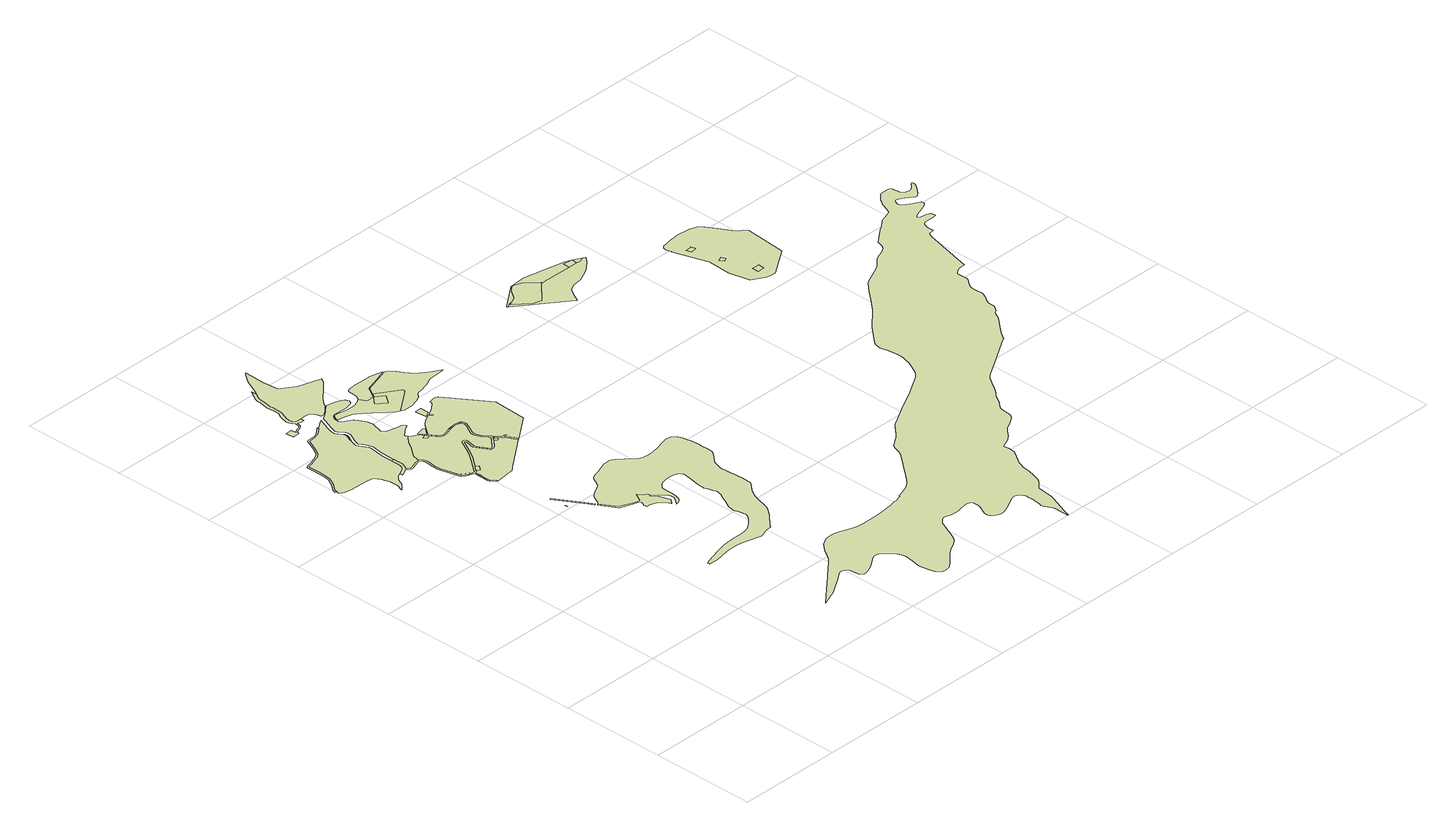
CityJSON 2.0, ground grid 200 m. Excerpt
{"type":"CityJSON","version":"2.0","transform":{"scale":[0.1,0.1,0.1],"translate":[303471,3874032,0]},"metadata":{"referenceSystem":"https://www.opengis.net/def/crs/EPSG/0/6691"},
"CityObjects":{
"landuse1":{"type":"LandUse","attributes":{"class":"215","LandUseDetailAttribute.prefecture":"22","LandUseDetailAttribute.city":"22203","LandUseDetailAttribute.surveyYear":2015},"geometry":[{"type":"MultiSurface","lod":"1","boundaries":[[[0,1,2,3,4,5,6,7,8,9,10,11,12,13,14,15,16,17,18,19,20,21,22,23,24,25,26,27,28,29,30,31,32,33,34,35,36,37,38,39,40,41,42,43,44,45,46,47,48,49,50,51,52,53,54,55,56,57,58,59,60,61,62,63,64]]]}]},
"landuse2":{"type":"LandUse","attributes":{"class":"203","LandUseDetailAttribute.prefecture":"22","LandUseDetailAttribute.city":"22203","LandUseDetailAttribute.surveyYear":2015},"geometry":[{"type":"MultiSurface","lod":"1","boundaries":[[[65,66,67,68,69,70,71,72,73,74,75,76,77,78,79,80,81,82,83,84,85,86,87,88,89,90,91,92,93,94,95,96,97,98,99,100,101,102,103,104,105,106,107,108,109,110,111,112,113,114,115,116,117,118,119,26,25,24,23,22,21,20,19,18,17,16,15,14,13,12,11,10,9,8,7,6,5,4,3,2,1,0,64,120,121,122,123,124,125,126,127,128,129,130,131,132,133,134,135,136,137,138,139,140,141,142,143,144]]]}]},
"landuse3":{"type":"LandUse","attributes":{"class":"219","LandUseDetailAttribute.prefecture":"22","LandUseDetailAttribute.city":"22203","LandUseDetailAttribute.surveyYear":2015},"geometry":[{"type":"MultiSurface","lod":"1","boundaries":[[[145,146,147,148,149,150]]]}]},
"landuse4":{"type":"LandUse","attributes":{"class":"215","LandUseDetailAttribute.prefecture":"22","LandUseDetailAttribute.city":"22203","LandUseDetailAttribute.surveyYear":2015},"geometry":[{"type":"MultiSurface","lod":"1","boundaries":[[[151,152,153]]]}]},
"landuse5":{"type":"LandUse","attributes":{"class":"204","LandUseDetailAttribute.prefecture":"22","LandUseDetailAttribute.city":"22203","LandUseDetailAttribute.surveyYear":2015},"geometry":[{"type":"MultiSurface","lod":"1","boundaries":[[[154,155,156,157,158,159,160]]]}]},
"landuse6":{"type":"LandUse","attributes":{"class":"202","LandUseDetailAttribute.prefecture":"22","LandUseDetailAttribute.city":"22203","LandUseDetailAttribute.surveyYear":2015},"geometry":[{"type":"MultiSurface","lod":"1","boundaries":[[[161,162,163,164,165,166,105,104,103,102,101,100]]]}]},
"landuse7":{"type":"LandUse","attributes":{"class":"215","LandUseDetailAttribute.prefecture":"22","LandUseDetailAttribute.city":"22203","LandUseDetailAttribute.surveyYear":2015},"geometry":[{"type":"MultiSurface","lod":"1","boundaries":[[[167,168,169,170,171,172,173,174,175,176,177,178,179,180,181,182,183,184,185,186,187,188,189,190,191,192,193,194,195,196,197,198,199,200,201,202,203,204,205,206,207,208,209,210,211,212,213,214,150,149,215,216,217,218,219,220,221,222,223,224,225,226]]]}]},
"landuse8":{"type":"LandUse","attributes":{"class":"219","LandUseDetailAttribute.prefecture":"22","LandUseDetailAttribute.city":"22203","LandUseDetailAttribute.surveyYear":2015},"geometry":[{"type":"MultiSurface","lod":"1","boundaries":[[[227,228,229,230,231]]]}]},
"landuse9":{"type":"LandUse","attributes":{"class":"215","LandUseDetailAttribute.prefecture":"22","LandUseDetailAttribute.city":"22203","LandUseDetailAttribute.surveyYear":2015},"geometry":[{"type":"MultiSurface","lod":"1","boundaries":[[[232,233,234,235,236,237,238,239,84,83,82,81,80,79,78,77,76,75,240,241,242,243,244,245,246,247,248,249,250,251,252,253,254,255,256,257,258,259,260,261,262,263,264,265,266,267,268,269,270,271,272,273,274,275,276,277,278,279,280,281,282,283,284,285,286,287,288,231,230,229,289,290,291,292,293,294,295,296,297,298,299,300,301,302,303,304,305,306,307,308,309,310,311,312,313,314,315,316,317,318,319,320,321,322,323,324,325,326,327,328,329,330,331,332,333,334,335,336,337,338,339,340,341,342,343,344,345,346,347,348,349,350,351,352,353,354,355,356,357,358,359,360,361,362,363,364,365,366,367,368,369,370,371,372,373,374,375,376,377,378,379,380,381,382,383,384,385,386,387,388,389,390,391,392,393,394,395,396,397,398,399,400,401,402,403,404,405,406,407,408,409,410,411,412,413,414,415,416,417]]]}]},
"landuse10":{"type":"LandUse","attributes":{"class":"203","LandUseDetailAttribute.prefecture":"22","LandUseDetailAttribute.city":"22203","LandUseDetailAttribute.surveyYear":2015},"geometry":[{"type":"MultiSurface","lod":"1","boundaries":[[[418,419,420,421,422,423,424,425,426,427,428,429,430,431,432,433,434,435,436,437,438,439,440,441,442,443,444,445,446,447,448,449,450,451,452,453,454,455,456,457,458,459,460,461,462,463,464,238,237,236,235,234,233,232,417,416,415,414,413,412,411,410,409,408,407,406,465,466,467,468,469,470,471,472,473,474,475,476,477,478,479,480,481,482,483,484,485,486,487,488,489,490,491,492,493,494,495,494,496,497,498,499,500,501,502,503,504,505,506,507,508,509,510,511,512]]]}]},
"landuse11":{"type":"LandUse","attributes":{"class":"204","LandUseDetailAttribute.prefecture":"22","LandUseDetailAttribute.city":"22203","LandUseDetailAttribute.surveyYear":2015},"geometry":[{"type":"MultiSurface","lod":"1","boundaries":[[[513,514,515,516,517,518,519,520,521,522,523,524,525,526,527,528,529,530,531,532,533,534,535,536,537,538,539,540]]]}]},
"landuse12":{"type":"LandUse","attributes":{"class":"202","LandUseDetailAttribute.prefecture":"22","LandUseDetailAttribute.city":"22203","LandUseDetailAttribute.surveyYear":2015},"geometry":[{"type":"MultiSurface","lod":"1","boundaries":[[[541,475,474,473,472,471,470,469,468,467,466,465,406,405,404,403,402,401,400,399,398,397,396,395,394,393,392,391,390,389,388,387,386,385,384,383,381,380,379,378,377,376,375,374,373,372,371,370,369,368,367,366,365,364,363,362,361,360,359,358,357,356,355,354,353,352,351,350,349,348,347,346,345,344,343,342,341,340,339,542,543,544,545,546,547,548,549,550,551,552,553,554,555,556,557,558,559,560,561]]]}]},
"landuse13":{"type":"LandUse","attributes":{"class":"219","LandUseDetailAttribute.prefecture":"22","LandUseDetailAttribute.city":"22203","LandUseDetailAttribute.surveyYear":2015},"geometry":[{"type":"MultiSurface","lod":"1","boundaries":[[[562,557,556,555,554]]]}]},
"landuse14":{"type":"LandUse","attributes":{"class":"202","LandUseDetailAttribute.prefecture":"22","LandUseDetailAttribute.city":"22203","LandUseDetailAttribute.surveyYear":2015},"geometry":[{"type":"MultiSurface","lod":"1","boundaries":[[[288,287,286,285,284,283,282,281,280,279,278,277,276,563,564,565,566,567,568,569,570,571,317,316,315,314,313,312,311,572,573,308,307,306,305,304,303,302,301,300,299,298,297,296,295,294,293,292,291,290,289,229,228,227,231]]]}]},
"landuse15":{"type":"LandUse","attributes":{"class":"202","LandUseDetailAttribute.prefecture":"22","LandUseDetailAttribute.city":"22203","LandUseDetailAttribute.surveyYear":2015},"geometry":[{"type":"MultiSurface","lod":"1","boundaries":[[[574,575,576,577,578,579,580,581,582,583,584,585]]]}]},
"landuse16":{"type":"LandUse","attributes":{"class":"202","LandUseDetailAttribute.prefecture":"22","LandUseDetailAttribute.city":"22203","LandUseDetailAttribute.surveyYear":2015},"geometry":[{"type":"MultiSurface","lod":"1","boundaries":[[[586,587,588,589,590,591,592,593,594,595,596,597,598,599,600,601,602,603,190,189,188,187,186,185,184,183,182,181,180,179,178,177,176,175,174,173,172,171,170,169,168,167,226,225,604,605,606,607,608,609,610,611,612,613,614,615,616,617,618,619,620,621,622,623,624,625,626,627,628]]]}]},
"landuse17":{"type":"LandUse","attributes":{"class":"215","LandUseDetailAttribute.prefecture":"22","LandUseDetailAttribute.city":"22203","LandUseDetailAttribute.surveyYear":2015},"geometry":[{"type":"MultiSurface","lod":"1","boundaries":[[[629,630,631,632,552,551,550,549,548,547,546,545,544,543,633,634,635,636]]]}]},
"landuse18":{"type":"LandUse","attributes":{"class":"203","LandUseDetailAttribute.prefecture":"22","LandUseDetailAttribute.city":"22203","LandUseDetailAttribute.surveyYear":2015},"geometry":[{"type":"MultiSurface","lod":"1","boundaries":[[[637,638,639,640,641,642,643,644,645,646,647,648,649,650,651,652,653,654,655,656,657,658,659,660,661,662,663,664,665,666,667,668,669,670,671,672,673,674,675,676,677,678,679,680,681,682,683,684,685,686,687,688,689,690,691,692,693,694,695,696,697,698,699,700,701,702,703,704,705,706,707,708,709,710,711,712,713,714,715,716,717,718,719,720,721,722,723,724,725,726,727,728,729,730,731,732,733,734,735,736,737,738,739,740,741,742,743,744,745,746,747,748,749,750,751,752,753,754,755,756,757,758,759,760,761,762,763,764,765,766,767,768,769,770,771,772,773,774,775,776,777,778,779,780,781,782,783,784,785,786,787,788,789,790,791,792,793,794,795,796,797,798,799,800,801,802,803,804,805,806,807,808,809,810,811,812,813,814,521,520,519,518,517,516,515,514,513,540]]]}]},
"landuse19":{"type":"LandUse","attributes":{"class":"202","LandUseDetailAttribute.prefecture":"22","LandUseDetailAttribute.city":"22203","LandUseDetailAttribute.surveyYear":2015},"geometry":[{"type":"MultiSurface","lod":"1","boundaries":[[[815,816,817,818,819,820,821,822,823,824,825,826,827,828,829,830,831,832,833,834,835,836,837,838,839,840,841,842,843,844,845,846,847,848,849,850,851,852]]]}]},
"landuse20":{"type":"LandUse","attributes":{"class":"219","LandUseDetailAttribute.prefecture":"22","LandUseDetailAttribute.city":"22203","LandUseDetailAttribute.surveyYear":2015},"geometry":[{"type":"MultiSurface","lod":"1","boundaries":[[[573,572,311,310,309,308]]]}]},
"landuse21":{"type":"LandUse","attributes":{"class":"215","LandUseDetailAttribute.prefecture":"22","LandUseDetailAttribute.city":"22203","LandUseDetailAttribute.surveyYear":2015},"geometry":[{"type":"MultiSurface","lod":"1","boundaries":[[[853,854,855,856,857,633,543,542,339,338]]]}]},
"landuse22":{"type":"LandUse","attributes":{"class":"219","LandUseDetailAttribute.prefecture":"22","LandUseDetailAttribute.city":"22203","LandUseDetailAttribute.surveyYear":2015},"geometry":[{"type":"MultiSurface","lod":"1","boundaries":[[[858,859,860,861,862]]]}]},
"landuse23":{"type":"LandUse","attributes":{"class":"219","LandUseDetailAttribute.prefecture":"22","LandUseDetailAttribute.city":"22203","LandUseDetailAttribute.surveyYear":2015},"geometry":[{"type":"MultiSurface","lod":"1","boundaries":[[[850,849,848,863,852,851]]]}]},
"landuse24":{"type":"LandUse","attributes":{"class":"202","LandUseDetailAttribute.prefecture":"22","LandUseDetailAttribute.city":"22203","LandUseDetailAttribute.surveyYear":2015},"geometry":[{"type":"MultiSurface","lod":"1","boundaries":[[[864,865,866,867,868,869,870,871,872,873,874,875,876,877,878,879,880,881,882,632,631,630,629,636,635,634,633,857,856,855,854,853,338,337,336,335,334,333,332,331,330,329,328,327,326,325,324,323,322,321,320,319,318,883,884]]]}]},
"landuse25":{"type":"LandUse","attributes":{"class":"203","LandUseDetailAttribute.prefecture":"22","LandUseDetailAttribute.city":"22203","LandUseDetailAttribute.surveyYear":2015},"geometry":[{"type":"MultiSurface","lod":"1","boundaries":[[[885,886,887,888,889,890,891,892,893,894,895,896,897,898,899,900,901,816,815,852]]]}]},
"landuse26":{"type":"LandUse","attributes":{"class":"203","LandUseDetailAttribute.prefecture":"22","LandUseDetailAttribute.city":"22203","LandUseDetailAttribute.surveyYear":2015},"geometry":[{"type":"MultiSurface","lod":"1","boundaries":[[[902,903,904,905,906,907,908,909,910,911,912,913,914,915,916,917,918,919,920,921,922,923,924,925,926,927,928,929,930,931,932,933,934,935,936,937,938,939,940,847,846,845,844,843,842]]]}]},
"landuse27":{"type":"LandUse","attributes":{"class":"203","LandUseDetailAttribute.prefecture":"22","LandUseDetailAttribute.city":"22203","LandUseDetailAttribute.surveyYear":2015},"geometry":[{"type":"MultiSurface","lod":"1","boundaries":[[[941,942,943,944,945,946,947,948,949,950,951,952,953,954,955,956,957,958,959,960,961,962,963,964,965,966,967,968,969,970,971,972,973,974,975,976,977,978,979,980,981,982,983,984,985,986,987,988,989,990,991,992,993,994,995,996,997,998,999,1000,1001,1002,1003,1004,1005,1006,1007,1008,1009,1010,1011,1012,1013,1014,1015,1016,1017,1018,1019,1020,1021,1022,1023,1024,1025,1026,1027,1028,1029,1030,1031,1032,1033,1034,1035,1036,1037,1038,1039,1040,1041,1042,1043,1044,1045,1046,1047,1048,1049,1050,1051,1052,1053,1054,1055,1056,1057,1058,1059,1060,1061,1062,1063,1064,1065,1066,1067,1068,1069,1070,1071,1072,1073,1074,1075,1076,1077,1078,1079,1080,1081,1082,1083,1084,1085,1086,1087,1088,1089,1090,1091,1092,1093,1094,1095,1096,1097,1098,1099,1100,1101,1102,1103,1104,1105,1106,1107,1108,1109,1110,1111,1112,1113,1114,1115,1116,1117,1118,1119,1120,1121,1122,1123,1124,1125,1126,1127,1128,1129,1130,1131,1132,1133,1134,1135,1136,1137,1138,1139,1140,1141,1142,1143,1144,1145,1146,1147,1148,1149,1150,1151,1152,1153,1154,1155,1156,1157,1158,1159,1160,1161,1162,1163,1164,1165,1166,1167,1168,1169,1170,1171,1172,1173,1174,1175,1176,1177,1178,1179,1180,1181,1182,1183,1184,1185,1186,1187,1188,1189,1190,1191,1192,1193,1194,1195,1196,1197,1198,1199,1200,1201,1202,1203,1204,1205,1206,1207,1208,1209,1210,1211,1212,1213,1214,1215,1216,1217,1218,1219,1220,1221,1222,1223,1224,1225,1226,1227,1228,1229,1230,1231,1232,1233,1234,1235,1236,1237,1238,1239,1240,1241,1242,1243,1244,1245,1246,1247,1248,1249,1250,1251,1252,1253,1254,1255,1256,1257,1258,1259,1260,1261,1262,1263,1264,1265,1266,1267,1268,1269,1270,1271,1272,1273,1274,1275,1276,1277,1278,1279,1280,1281,1282,1283,1284,1285,1286,1287,1288,1289,1290,1291,1292,1293,1294,1295,1296,1297,1298,1299,1300,1301,1302,1303,1304,1305,1306,1307,1308,1309,1310,1311,1312,1313,1314,1315,1316,1317,1318,1319,1320,1321,1322,1323,1324,1325,1326,1327,1328,1329,1330,1331,1332,1333,1334,1335,1336,1337,1338,1339,1340,1341,1342,1343,1344,1345,1346,1347,1348,1349,1350,1351,1352,1353,1354,1355,1356,1357,1358,1359,1360,1361,1362,1363,1364,1365,1366,1367,1368,1369,1370,1371,1372,1373,1374,1375,1376,1377,1378,1379,1380,1381,1382]]]}]},
"landuse28":{"type":"LandUse","attributes":{"class":"219","LandUseDetailAttribute.prefecture":"22","LandUseDetailAttribute.city":"22203","LandUseDetailAttribute.surveyYear":2015},"geometry":[{"type":"MultiSurface","lod":"1","boundaries":[[[1383,1384,1385,1386,1387,1388,1389,1390,1391,1392,1393,1394,1395,1396,1397,1398,1399,1400,1401,1402,1403,1404,1405]]]}]},
"landuse29":{"type":"LandUse","attributes":{"class":"202","LandUseDetailAttribute.prefecture":"22","LandUseDetailAttribute.city":"22203","LandUseDetailAttribute.surveyYear":2015},"geometry":[{"type":"MultiSurface","lod":"1","boundaries":[[[1406,1407,1408,1409,1410,1411,1412,1413,1414,1415,1416,1417,1418,1419,1420,1421,1422,1423,1424,1387,1386,1385,1384,1383,1405,1404,1403,1402,1425,1426,1427,1428,1429,1430,1431]]]}]},
"landuse30":{"type":"LandUse","attributes":{"class":"205","LandUseDetailAttribute.prefecture":"22","LandUseDetailAttribute.city":"22203","LandUseDetailAttribute.surveyYear":2015},"geometry":[{"type":"MultiSurface","lod":"1","boundaries":[[[1432,1433,1434,1435,1436,1437,1438,1428,1427,1426,1425,1402,1401,1400,1399,1398,1397,1396,1395,1394,1393,1392,1391,1390,1389,1388,1387,1424,1423,1422,1421,1420,1439,1440]]]}]},
"landuse31":{"type":"LandUse","attributes":{"class":"219","LandUseDetailAttribute.prefecture":"22","LandUseDetailAttribute.city":"22203","LandUseDetailAttribute.surveyYear":2015},"geometry":[{"type":"MultiSurface","lod":"1","boundaries":[[[1439,1420,1419,1441,1442,1440]]]}]},
"landuse32":{"type":"LandUse","attributes":{"class":"205","LandUseDetailAttribute.prefecture":"22","LandUseDetailAttribute.city":"22203","LandUseDetailAttribute.surveyYear":2015},"geometry":[{"type":"MultiSurface","lod":"1","boundaries":[[[1441,1419,1418,1417]]]}]},
"landuse33":{"type":"LandUse","attributes":{"class":"219","LandUseDetailAttribute.prefecture":"22","LandUseDetailAttribute.city":"22203","LandUseDetailAttribute.surveyYear":2015},"geometry":[{"type":"MultiSurface","lod":"1","boundaries":[[[1443,1444,1445,1446]]]}]},
"landuse34":{"type":"LandUse","attributes":{"class":"219","LandUseDetailAttribute.prefecture":"22","LandUseDetailAttribute.city":"22203","LandUseDetailAttribute.surveyYear":2015},"geometry":[{"type":"MultiSurface","lod":"1","boundaries":[[[1447,1448,1449,1450,1451,1452]]]}]},
"landuse35":{"type":"LandUse","attributes":{"class":"219","LandUseDetailAttribute.prefecture":"22","LandUseDetailAttribute.city":"22203","LandUseDetailAttribute.surveyYear":2015},"geometry":[{"type":"MultiSurface","lod":"1","boundaries":[[[1453,1454,1455,1456]]]}]},
"landuse36":{"type":"LandUse","attributes":{"class":"205","LandUseDetailAttribute.prefecture":"22","LandUseDetailAttribute.city":"22203","LandUseDetailAttribute.surveyYear":2015},"geometry":[{"type":"MultiSurface","lod":"1","boundaries":[[[1457,1458,1459,1460,1461,1462,1463,1464,1465,1466,1467,1468,1469,1470,1471,1472,1473,1474,1475,1476,1477,1478,1479,1480,1481,1482,1483,1484,1485,1486,1487,1488,1489,1490,1491],[1451,1450,1449,1448,1447,1452],[1445,1444,1443,1446],[1455,1454,1453,1456]]]}]}
},
"vertices":[
[40,9114,0],[58,9147,0],[125,9221,0],[183,9315,0],[207,9365,0],[222,9409,0],[245,9533,0],[248,9559,0],[255,9678,0],[247,9848,0],[246,9858,0],[246,9896,0],[265,9905,0],[339,9920,0],[387,9937,0],[549,9992,0],[617,10044,0],[675,10132,0],[732,10253,0],[786,10371,0],[804,10400,0],[818,10407,0],[834,10408,0],[945,10418,0],[1018,10442,0],[1046,10457,0],[1170,10550,0],[1171,10579,0],[1161,10572,0],[1033,10476,0],[983,10450,0],[929,10438,0],[906,10437,0],[830,10435,0],[785,10425,0],[689,10220,0],[628,10102,0],[583,10049,0],[524,10009,0],[519,10006,0],[361,9951,0],[259,9932,0],[233,9918,0],[231,9918,0],[231,9917,0],[230,9916,0],[222,9906,0],[219,9888,0],[221,9848,0],[225,9759,0],[216,9513,0],[215,9504,0],[212,9490,0],[185,9381,0],[183,9375,0],[182,9374,0],[106,9239,0],[104,9236,0],[103,9235,0],[37,9162,0],[15,9122,0],[10,9101,0],[8,9075,0],[34,9074,0],[35,9097,0],
[883,8422,0],[909,8456,0],[936,8500,0],[957,8549,0],[974,8584,0],[991,8609,0],[1015,8633,0],[1043,8657,0],[1072,8676,0],[1123,8702,0],[1124,8703,0],[1197,8734,0],[1223,8749,0],[1246,8769,0],[1266,8794,0],[1283,8824,0],[1294,8862,0],[1299,8919,0],[1299,9030,0],[1298,9043,0],[1296,9172,0],[1297,9236,0],[1306,9326,0],[1316,9401,0],[1331,9492,0],[1336,9534,0],[1334,9553,0],[1324,9582,0],[1298,9634,0],[1243,9737,0],[1234,9760,0],[1231,9781,0],[1233,9811,0],[1239,9841,0],[1265,9910,0],[1272,9922,0],[1279,9957,0],[1314,10046,0],[1316,10050,0],[1325,10072,0],[1327,10140,0],[1294,10185,0],[1264,10227,0],[1253,10249,0],[1247,10273,0],[1244,10298,0],[1246,10329,0],[1252,10365,0],[1279,10446,0],[1350,10624,0],[1373,10684,0],[1311,10646,0],[1311,10645,0],[1269,10620,0],[1175,10554,0],[33,9049,0],[37,9026,0],[44,9014,0],[67,8991,0],[103,8965,0],[129,8960,0],[180,8949,0],[271,8943,0],[355,8941,0],[579,8935,0],[649,8924,0],[655,8923,0],[692,8913,0],[735,8888,0],[753,8871,0],[770,8841,0],[796,8778,0],[810,8741,0],[844,8655,0],[838,8500,0],[835,8460,0],[831,8438,0],[812,8399,0],[793,8345,0],[798,8349,0],
[835,10838,0],[696,10823,0],[713,10675,0],[854,10693,0],[853,10719,0],[844,10741,0],
[2280,6106,0],[2279,6106,0],[2292,6061,0],
[2593,5887,0],[2276,6423,0],[2251,6408,0],[2572,5864,0],[2627,5773,0],[2637,5777,0],[2652,5788,0],
[1328,10027,0],[1337,10048,0],[1343,10063,0],[1346,10084,0],[1344,10106,0],[1337,10127,0],
[1027,11014,0],[1020,11068,0],[1032,11147,0],[1049,11195,0],[1050,11198,0],[1053,11206,0],[1099,11301,0],[1110,11423,0],[1103,11520,0],[1103,11521,0],[1102,11523,0],[1099,11562,0],[1100,11576,0],[1102,11591,0],[1104,11624,0],[1127,11730,0],[1131,11774,0],[1134,11802,0],[1135,11810,0],[1138,11830,0],[1140,11843,0],[1157,11878,0],[1204,11958,0],[1206,11960,0],[1209,12082,0],[1207,12078,0],[1179,12029,0],[1100,11898,0],[1083,11858,0],[1075,11811,0],[1073,11788,0],[1073,11784,0],[1070,11749,0],[1044,11607,0],[1041,11574,0],[1045,11503,0],[1052,11425,0],[1044,11323,0],[1000,11235,0],[976,11170,0],[960,11068,0],[966,11012,0],[983,10962,0],[1018,10916,0],[1017,10861,0],[998,10822,0],[961,10800,0],[898,10779,0],[898,10754,0],[961,10775,0],[988,10788,0],[1019,10811,0],[1035,10836,0],[1041,10869,0],[1041,10904,0],[1126,10887,0],[1179,10893,0],[1180,10954,0],[1124,10947,0],[1054,10965,0],
[2088,7819,0],[2161,7912,0],[2109,7954,0],[2088,7926,0],[2037,7859,0],
[1330,8784,0],[1339,8799,0],[1347,8827,0],[1354,8851,0],[1358,8903,0],[1359,8917,0],[1359,9031,0],[1359,9041,0],[1122,8634,0],[1143,8645,0],[1149,8648,0],[1224,8680,0],[1259,8700,0],[1277,8716,0],[1290,8687,0],[1309,8663,0],[1322,8653,0],[1345,8645,0],[1372,8645,0],[1420,8657,0],[1464,8673,0],[1561,8707,0],[1589,8711,0],[1606,8711,0],[1624,8701,0],[1637,8683,0],[1637,8682,0],[1638,8681,0],[1646,8657,0],[1652,8626,0],[1652,8587,0],[1640,8477,0],[1637,8427,0],[1638,8422,0],[1636,8402,0],[1637,8350,0],[1660,8235,0],[1746,7922,0],[1797,7881,0],[1863,7845,0],[1954,7815,0],[1954,7525,0],[1964,7488,0],[1989,7463,0],[2060,7392,0],[2054,7422,0],[2053,7426,0],[1983,7500,0],[1977,7515,0],[1973,7538,0],[1974,7586,0],[1976,7815,0],[1980,7814,0],[1989,7698,0],[1980,7812,0],[2005,7824,0],[2033,7853,0],[2155,8014,0],[2286,8185,0],[2317,8234,0],[2350,8285,0],[2388,8355,0],[2503,8566,0],[2516,8579,0],[2524,8580,0],[2532,8574,0],[2536,8556,0],[2503,8413,0],[2498,8372,0],[2501,8358,0],[2549,8269,0],[2644,8114,0],[2663,8103,0],[2696,8099,0],[2711,8101,0],[2733,8117,0],[2873,8265,0],[2878,8271,0],[2905,8303,0],[2914,8315,0],[2922,8325,0],[2929,8330,0],[2941,8321,0],[3095,8123,0],[3133,8048,0],[3162,7983,0],[3185,8000,0],[3157,8069,0],[3124,8133,0],[3068,8208,0],[3108,8211,0],[3134,8220,0],[3110,8243,0],[3075,8238,0],[3045,8238,0],[2934,8378,0],[2844,8501,0],[2806,8573,0],[2797,8604,0],[2797,8639,0],[2816,8695,0],[2900,8850,0],[2922,8920,0],[2924,8948,0],[2918,8976,0],[2907,8997,0],[2901,9003,0],[2834,9004,0],[2836,9004,0],[2870,8991,0],[2886,8972,0],[2894,8946,0],[2887,8908,0],[2872,8862,0],[2817,8760,0],[2784,8699,0],[2770,8663,0],[2766,8630,0],[2768,8591,0],[2780,8557,0],[2819,8485,0],[2888,8389,0],[2891,8336,0],[2891,8335,0],[2881,8322,0],[2856,8292,0],[2846,8281,0],[2708,8135,0],[2695,8129,0],[2670,8134,0],[2666,8136,0],[2568,8295,0],[2529,8373,0],[2534,8411,0],[2566,8549,0],[2566,8571,0],[2557,8593,0],[2535,8611,0],[2502,8608,0],[2479,8584,0],[2373,8390,0],[2324,8301,0],[2320,8295,0],[2252,8199,0],[2177,8094,0],[2167,8080,0],[2010,7873,0],[1987,7850,0],[1977,7848,0],[1972,7847,0],[1793,7964,0],[1973,7846,0],[1972,7846,0],[1963,7845,0],[1948,7848,0],[1925,7855,0],[1874,7872,0],[1812,7905,0],[1780,7927,0],[1771,7937,0],[1765,7951,0],[1753,7992,0],[1741,8040,0],[1726,8103,0],[1688,8242,0],[1671,8312,0],[1666,8351,0],[1665,8400,0],[1670,8475,0],[1683,8586,0],[1682,8629,0],[1676,8664,0],[1665,8695,0],[1645,8724,0],[1618,8739,0],[1614,8741,0],[1588,8742,0],[1554,8737,0],[1476,8709,0],[1411,8686,0],[1368,8675,0],[1350,8675,0],[1336,8680,0],[1331,8684,0],[1316,8703,0],[1300,8740,0],
[2069,10689,0],[2090,10713,0],[2097,10743,0],[2090,10784,0],[2072,10811,0],[2041,10839,0],[1998,10859,0],[1905,10886,0],[1783,10920,0],[1737,10921,0],[1620,10815,0],[1613,10810,0],[1546,10763,0],[1494,10734,0],[1489,10731,0],[1436,10682,0],[1412,10617,0],[1335,10426,0],[1311,10351,0],[1306,10322,0],[1305,10300,0],[1306,10291,0],[1316,10259,0],[1316,10258,0],[1343,10220,0],[1391,10155,0],[1403,10119,0],[1407,10083,0],[1403,10056,0],[1401,10046,0],[1382,10001,0],[1320,9885,0],[1297,9825,0],[1293,9803,0],[1292,9784,0],[1292,9782,0],[1300,9758,0],[1352,9661,0],[1380,9605,0],[1393,9567,0],[1397,9534,0],[1391,9483,0],[1375,9392,0],[1374,9378,0],[1366,9320,0],[1358,9232,0],[1356,9172,0],[1617,8742,0],[1615,8746,0],[1621,8791,0],[1639,8874,0],[1648,8896,0],[1703,8973,0],[1811,9108,0],[1864,9198,0],[1901,9240,0],[1963,9317,0],[1993,9346,0],[1982,9359,0],[1979,9370,0],[1979,9371,0],[1975,9382,0],[1975,9397,0],[1984,9410,0],[2118,9515,0],[2193,9560,0],[2207,9572,0],[2209,9591,0],[2200,9610,0],[2161,9633,0],[2101,9651,0],[1895,9697,0],[1846,9723,0],[1817,9746,0],[1807,9770,0],[1873,10012,0],[1856,10111,0],[1540,10073,0],[1789,10248,0],[1747,10309,0],[1706,10343,0],[1659,10373,0],[1614,10387,0],[1574,10412,0],[1549,10441,0],[1540,10473,0],[1540,10501,0],[1554,10549,0],[1589,10617,0],[1606,10636,0],[1644,10648,0],[1714,10652,0],[1820,10645,0],[1919,10642,0],[2043,10673,0],
[3409,5386,0],[3345,5426,0],[3316,5488,0],[3302,5478,0],[3228,5330,0],[3161,5338,0],[2856,5456,0],[2697,5713,0],[2674,5750,0],[2660,5738,0],[2650,5734,0],[2833,5431,0],[3046,5354,0],[3150,5316,0],[3208,5280,0],[3166,5181,0],[3176,5131,0],[3226,5128,0],[3347,5092,0],[3413,5045,0],[3487,4935,0],[3507,4899,0],[3582,4992,0],[3517,5189,0],[3420,5306,0],[3423,5309,0],[3447,5331,0],[3439,5353,0],
[2002,9334,0],[2791,9009,0],[2733,9007,0],[2708,9006,0],[2625,8986,0],[2498,8938,0],[2452,8929,0],[2429,8930,0],[2403,8933,0],[2368,8947,0],[2328,8982,0],[2306,9018,0],[2266,9080,0],[2249,9103,0],[2177,9065,0],[2137,9140,0],[2208,9174,0],[2195,9207,0],[2162,9246,0],[2110,9279,0],[2037,9315,0],
[2220,9143,0],
[2061,7387,0],[2360,7425,0],[2374,7431,0],[2380,7432,0],[2423,7438,0],[2477,7478,0],[2485,7483,0],[2493,7487,0],[2499,7490,0],[2966,8235,0],[2911,8202,0],
[2181,9263,0],[2217,9219,0],[2240,9158,0],[2243,9156,0],[2248,9161,0],[2346,9291,0],[2345,9303,0],[2337,9316,0],[2322,9321,0],[2294,9318,0],[2194,9283,0],[2162,9277,0],
[1789,11038,0],[1874,11122,0],[2056,11280,0],[2211,11432,0],[2236,11465,0],[2246,11483,0],[2265,11517,0],[1838,11646,0],[1558,11825,0],[1533,12142,0],[1546,12533,0],[1516,12497,0],[1429,12390,0],[1382,12322,0],[1355,12274,0],[1331,12218,0],[1260,12050,0],[1237,12008,0],[1310,10971,0],[1290,10984,0],[1311,10969,0],[1314,10967,0],[1315,10968,0],[1362,10962,0],[1394,10944,0],[1425,10910,0],[1439,10883,0],[1444,10880,0],[1447,10879,0],[1446,10876,0],[1446,10870,0],[1448,10867,0],[1461,10779,0],[1468,10769,0],[1493,10766,0],[1523,10775,0],[1534,10779,0],[1599,10824,0],[1670,10884,0],[1721,10939,0],[1722,10938,0],[1723,10942,0],[1758,10995,0],
[2398,8968,0],[2376,8980,0],[2351,9002,0],[2342,9017,0],[2605,9010,0],[2491,8968,0],[2450,8959,0],[2425,8961,0],
[3447,5333,0],[3455,5328,0],[3589,5182,0],[3630,5126,0],[3652,5087,0],[3662,5050,0],[3665,5015,0],[3655,4971,0],[3638,4936,0],[3608,4896,0],[3564,4842,0],[3558,4833,0],[3584,4834,0],[3606,4839,0],[3633,4854,0],[3655,4874,0],[3677,4903,0],[3704,4958,0],[3717,5001,0],[3725,5052,0],[3729,5110,0],[3723,5225,0],[3726,5278,0],[3738,5321,0],[3758,5351,0],[3777,5374,0],[3802,5396,0],[3852,5422,0],[3945,5448,0],[4027,5457,0],[4073,5459,0],[4123,5451,0],[4170,5439,0],[4201,5427,0],[4223,5412,0],[4245,5394,0],[4269,5358,0],[4273,5328,0],[4269,5289,0],[4252,5197,0],[4229,5089,0],[4213,5008,0],[4201,4926,0],[4198,4863,0],[4201,4836,0],[4231,4753,0],[4253,4671,0],[4265,4624,0],[4267,4579,0],[4261,4537,0],[4251,4501,0],[4233,4463,0],[4147,4302,0],[4084,4173,0],[4072,4139,0],[4064,4097,0],[4061,4050,0],[4063,4025,0],[4088,3923,0],[4101,3854,0],[4103,3815,0],[4102,3781,0],[4073,3720,0],[4022,3662,0],[3935,3583,0],[3885,3548,0],[3851,3526,0],[3794,3500,0],[3731,3484,0],[3639,3470,0],[3490,3464,0],[3401,3465,0],[3307,3460,0],[3212,3448,0],[3163,3438,0],[2999,3387,0],[2708,3300,0],[2652,3284,0],[2646,3272,0],[2651,3239,0],[2669,3233,0],[2727,3227,0],[2795,3227,0],[2833,3229,0],[2933,3248,0],[3103,3283,0],[3221,3297,0],[3342,3298,0],[3402,3291,0],[3525,3261,0],[3816,3184,0],[3897,3213,0],[3975,3240,0],[4023,3250,0],[4109,3260,0],[4141,3307,0],[4344,3519,0],[4443,3636,0],[4478,3700,0],[4591,4055,0],[4613,4101,0],[4640,4153,0],[4692,4231,0],[4761,4309,0],[4811,4373,0],[4823,4396,0],[4829,4436,0],[4831,4579,0],[4831,4676,0],[4830,4745,0],[4816,4840,0],[4805,4946,0],[4807,5005,0],[4817,5076,0],[4839,5151,0],[4858,5202,0],[4888,5256,0],[4963,5341,0],[5017,5394,0],[5041,5428,0],[5044,5434,0],[5055,5457,0],[5065,5494,0],[5073,5569,0],[5065,5733,0],[5065,5736,0],[5049,5922,0],[5035,6018,0],[5020,6082,0],[4988,6160,0],[4968,6191,0],[4940,6222,0],[4920,6239,0],[4896,6250,0],[4870,6254,0],[4849,6257,0],[4821,6255,0],[4787,6248,0],[4712,6230,0],[4533,6179,0],[4458,6166,0],[4416,6159,0],[4328,6149,0],[4267,6147,0],[4233,6149,0],[4178,6157,0],[4139,6170,0],[4101,6191,0],[4048,6232,0],[3928,6344,0],[3850,6421,0],[3821,6443,0],[3792,6461,0],[3764,6475,0],[3730,6486,0],[3707,6490,0],[3678,6492,0],[3640,6490,0],[3596,6481,0],[3348,6392,0],[3245,6360,0],[3214,6346,0],[3196,6334,0],[3179,6318,0],[3159,6288,0],[3115,6195,0],[3085,6151,0],[3063,6127,0],[3041,6107,0],[2967,6068,0],[2903,6028,0],[2862,6002,0],[2838,5986,0],[2814,5968,0],[2793,5943,0],[2747,5853,0],[2715,5796,0],[2687,5760,0],
[2310,10536,0],[2232,10671,0],[2197,10646,0],[2140,10618,0],[2066,10596,0],[1989,10583,0],[1904,10585,0],[1863,10592,0],[1761,10620,0],[1715,10627,0],[1651,10624,0],[1619,10615,0],[1610,10603,0],[1577,10540,0],[1566,10502,0],[1568,10501,0],[1567,10504,0],[1709,10482,0],[1768,10467,0],[1848,10443,0],[1907,10408,0],[1985,10346,0],[2106,10240,0],[2243,10100,0],[2290,10053,0],[2378,9985,0],[2456,9945,0],[2458,9945,0],[2926,10288,0],[2938,10314,0],[2934,10342,0],[2923,10358,0],[2511,10609,0],[2469,10538,0],[2634,10425,0],[2498,10239,0],[2310,10394,0],[2448,10543,0],
[2886,9017,0],[2843,9033,0],[2792,9040,0],[2704,9036,0],[2616,9014,0],
[2628,9531,0],[2683,9556,0],[2737,9587,0],[2729,9755,0],[2608,9750,0],
[2464,10528,0],
[3176,9779,0],[3139,9806,0],[3095,9807,0],[2985,9777,0],[3000,9761,0],[2949,9701,0],[2874,9639,0],[2818,9605,0],[2724,9550,0],[2703,9540,0],[2744,9477,0],[2727,9464,0],[2674,9526,0],[2616,9499,0],[2527,9445,0],[2464,9399,0],[2424,9356,0],[2270,9149,0],[2293,9094,0],[3677,8366,0],[3709,9002,0],
[2569,10750,0],[2589,10773,0],[2621,10787,0],[2849,10858,0],[3072,10928,0],[3085,10937,0],[3010,10964,0],[2930,10981,0],[2850,10991,0],[2656,10996,0],[2507,10995,0],[2345,10980,0],[2320,10972,0],[2293,10945,0],[2287,10819,0],[2279,10764,0],[2262,10715,0],
[2532,9916,0],[2587,9911,0],[2641,9913,0],[2707,9921,0],[2842,9960,0],[2918,9990,0],[2945,10008,0],[2973,10041,0],[3014,10087,0],[3045,10105,0],[3091,10113,0],[3155,10121,0],[3215,10138,0],[3301,10168,0],[3385,10207,0],[3436,10228,0],[3476,10242,0],[3526,10250,0],[3636,10256,0],[3730,10263,0],[3758,10266,0],[3762,10264,0],[3794,10267,0],[3800,10273,0],[3789,10288,0],[3667,10355,0],[3557,10421,0],[3479,10474,0],[3421,10525,0],[3311,10688,0],[3247,10783,0],[3133,10906,0],[3115,10913,0],[3101,10914,0],[2970,10873,0],[2725,10796,0],[2623,10765,0],[2603,10754,0],[2582,10731,0],
[12735,8398,0],[12715,8406,0],[12691,8430,0],[12675,8451,0],[12662,8483,0],[12652,8525,0],[12645,8580,0],[12638,8624,0],[12630,8643,0],[12613,8655,0],[12588,8663,0],[12491,8667,0],[12446,8667,0],[12417,8660,0],[12392,8646,0],[12353,8611,0],[12292,8545,0],[12228,8462,0],[12206,8423,0],[12191,8391,0],[12155,8289,0],[12134,8240,0],[12120,8212,0],[12104,8193,0],[12074,8174,0],[12035,8159,0],[11914,8127,0],[11875,8113,0],[11851,8101,0],[11824,8078,0],[11733,7995,0],[11664,7958,0],[11626,7934,0],[11555,7879,0],[11415,7765,0],[11353,7714,0],[11352,7710,0],[11325,7603,0],[11310,7575,0],[11280,7537,0],[11207,7493,0],[11052,7426,0],[11036,7421,0],[11008,7407,0],[10985,7391,0],[10946,7358,0],[10881,7298,0],[10840,7255,0],[10806,7232,0],[10763,7209,0],[10560,7112,0],[10422,7045,0],[10394,7027,0],[10376,7012,0],[10211,6833,0],[10036,6632,0],[9851,6419,0],[9827,6392,0],[9725,6301,0],[9724,6300,0],[9593,6186,0],[9479,6076,0],[9253,5825,0],[9190,5748,0],[9170,5717,0],[9157,5693,0],[9148,5673,0],[9139,5626,0],[9135,5578,0],[9166,5428,0],[9183,5312,0],[9189,5211,0],[9187,5149,0],[9179,5094,0],[9163,5028,0],[9144,4950,0],[9107,4874,0],[9037,4723,0],[9008,4678,0],[8976,4638,0],[8942,4601,0],[8899,4564,0],[8732,4453,0],[8468,4302,0],[8185,4148,0],[8153,4130,0],[7816,3938,0],[7711,3879,0],[7658,3841,0],[7628,3816,0],[7560,3743,0],[7470,3644,0],[7417,3597,0],[7369,3558,0],[7288,3505,0],[7239,3474,0],[7215,3454,0],[7198,3429,0],[7178,3397,0],[7167,3370,0],[7155,3311,0],[7145,3275,0],[7133,3244,0],[7076,3160,0],[6913,2957,0],[6676,2672,0],[6578,2556,0],[6525,2512,0],[6464,2472,0],[6393,2437,0],[6199,2371,0],[6197,2350,0],[6167,2340,0],[6060,2308,0],[6038,2321,0],[5985,2304,0],[5938,2291,0],[5905,2285,0],[5807,2270,0],[5636,2256,0],[5458,2243,0],[5223,2242,0],[5154,2243,0],[5113,2249,0],[5063,2260,0],[4923,2306,0],[4736,2366,0],[4681,2378,0],[4621,2385,0],[4569,2385,0],[4523,2380,0],[4484,2370,0],[4434,2349,0],[4387,2323,0],[4339,2290,0],[4285,2236,0],[4228,2168,0],[4120,1999,0],[4073,1935,0],[4023,1884,0],[3851,1732,0],[3413,1350,0],[3109,1084,0],[3397,1204,0],[3466,1243,0],[3722,1407,0],[3894,1531,0],[3941,1545,0],[3970,1542,0],[4006,1528,0],[4046,1499,0],[4065,1475,0],[4077,1420,0],[4089,1331,0],[4100,1284,0],[4118,1250,0],[4137,1231,0],[4161,1222,0],[4210,1222,0],[4260,1236,0],[4324,1262,0],[4400,1306,0],[4590,1440,0],[4635,1459,0],[4673,1468,0],[4709,1464,0],[4738,1453,0],[4784,1423,0],[4831,1384,0],[4882,1332,0],[4919,1283,0],[4949,1228,0],[4984,1123,0],[4990,1070,0],[4989,1003,0],[4968,908,0],[4941,782,0],[4938,733,0],[4944,680,0],[4981,493,0],[4999,439,0],[5021,402,0],[5049,372,0],[5083,353,0],[5132,341,0],[5174,340,0],[5201,345,0],[5247,362,0],[5344,442,0],[5530,620,0],[5598,670,0],[5674,718,0],[5770,767,0],[5829,805,0],[5857,829,0],[5910,896,0],[5977,1025,0],[6060,1231,0],[6106,1324,0],[6136,1359,0],[6170,1387,0],[6212,1411,0],[6251,1419,0],[6282,1418,0],[6371,1394,0],[6473,1374,0],[6502,1375,0],[6581,1390,0],[6725,1421,0],[6791,1421,0],[6836,1411,0],[6863,1390,0],[6876,1357,0],[6884,1314,0],[6883,1246,0],[6861,1179,0],[6800,1057,0],[6782,1017,0],[6778,989,0],[6781,955,0],[6803,909,0],[6837,872,0],[6878,843,0],[6923,827,0],[6970,821,0],[7007,821,0],[7040,829,0],[7145,874,0],[7403,1003,0],[7443,1014,0],[7480,1013,0],[7523,1003,0],[7552,985,0],[7578,956,0],[7599,918,0],[7613,873,0],[7616,825,0],[7612,726,0],[7586,561,0],[7581,519,0],[7586,490,0],[7601,442,0],[7646,353,0],[7658,314,0],[7664,264,0],[7666,187,0],[7666,51,0],[7671,20,0],[7676,9,0],[7681,9,0],[7687,24,0],[7708,106,0],[7724,156,0],[7765,254,0],[7862,520,0],[7878,577,0],[7888,628,0],[7897,691,0],[7916,853,0],[7921,880,0],[7930,899,0],[7946,917,0],[7994,964,0],[8057,1029,0],[8074,1054,0],[8092,1088,0],[8118,1155,0],[8136,1217,0],[8162,1336,0],[8196,1509,0],[8215,1577,0],[8235,1625,0],[8258,1665,0],[8289,1708,0],[8384,1855,0],[8415,1922,0],[8427,1959,0],[8429,1995,0],[8426,2046,0],[8412,2111,0],[8410,2126,0],[8411,2136,0],[8423,2151,0],[8435,2159,0],[8447,2166,0],[8541,2203,0],[8605,2233,0],[8631,2252,0],[8678,2290,0],[8793,2424,0],[8828,2459,0],[8848,2474,0],[8874,2490,0],[8942,2523,0],[9052,2584,0],[9082,2603,0],[9104,2625,0],[9118,2643,0],[9143,2682,0],[9153,2711,0],[9165,2776,0],[9179,2911,0],[9185,2931,0],[9191,2946,0],[9211,2979,0],[9282,3067,0],[9347,3157,0],[9393,3234,0],[9409,3259,0],[9419,3272,0],[9451,3303,0],[9498,3354,0],[9540,3414,0],[9631,3556,0],[9711,3682,0],[9727,3700,0],[9747,3716,0],[9806,3759,0],[9968,3862,0],[10166,3982,0],[10427,4149,0],[10563,4235,0],[10578,4242,0],[10702,4310,0],[10740,4371,0],[10749,4388,0],[10788,4440,0],[10822,4484,0],[10913,4591,0],[11034,4734,0],[11072,4779,0],[11092,4814,0],[11118,4869,0],[11134,4895,0],[11153,4918,0],[11216,4971,0],[11250,5009,0],[11271,5043,0],[11284,5079,0],[11289,5106,0],[11292,5204,0],[11301,5233,0],[11315,5262,0],[11378,5362,0],[11409,5416,0],[11425,5452,0],[11431,5483,0],[11432,5510,0],[11425,5576,0],[11418,5643,0],[11419,5683,0],[11423,5714,0],[11431,5737,0],[11457,5780,0],[11486,5822,0],[11538,5891,0],[11556,5914,0],[11564,5930,0],[11570,5953,0],[11566,6126,0],[11566,6149,0],[11575,6168,0],[11593,6188,0],[11633,6214,0],[11681,6238,0],[11715,6248,0],[11807,6253,0],[11832,6251,0],[12062,7213,0],[12111,7295,0],[12216,7311,0],[12211,7330,0],[12213,7436,0],[12218,7471,0],[12228,7502,0],[12245,7528,0],[12259,7545,0],[12279,7563,0],[12305,7571,0],[12502,7574,0],[12539,7580,0],[12553,7588,0],[12560,7603,0],[12562,7627,0],[12558,7658,0],[12547,7678,0],[12529,7690,0],[12479,7707,0],[12392,7722,0],[12350,7729,0],[12334,7734,0],[12321,7747,0],[12318,7763,0],[12323,7779,0],[12335,7794,0],[12356,7808,0],[12390,7822,0],[12454,7846,0],[12464,7849,0],[12631,7912,0],[12665,7935,0],[12688,7958,0],[12693,7969,0],[12697,7981,0],[12697,8000,0],[12687,8021,0],[12659,8043,0],[12531,8107,0],[12469,8140,0],[12433,8165,0],[12404,8202,0],[12385,8234,0],[12380,8262,0],[12386,8288,0],[12398,8316,0],[12424,8350,0],[12441,8361,0],[12467,8362,0],[12508,8348,0],[12594,8302,0],[12653,8255,0],[12702,8213,0],[12730,8197,0],[12747,8193,0],[12772,8197,0],[12793,8208,0],[12832,8238,0],[12892,8307,0],[12961,8395,0],[12993,8443,0],[13000,8466,0],[13000,8490,0],[12997,8506,0],[12989,8514,0],[12981,8514,0],[12967,8505,0],[12926,8456,0],[12890,8425,0],[12861,8405,0],[12827,8392,0],[12797,8388,0],[12760,8389,0],
[6210,10553,0],[6373,10500,0],[6717,10843,0],[6720,10845,0],[6727,10846,0],[6755,10876,0],[6532,11077,0],[6408,11127,0],[6385,11132,0],[6366,11133,0],[6337,11127,0],[6305,11104,0],[6270,11078,0],[6237,11039,0],[6195,10979,0],[6152,10912,0],[6116,10877,0],[6059,10844,0],[5989,10813,0],[5980,10813,0],[5975,10810,0],[5961,10802,0],[5948,10794,0],
[6865,10267,0],[6940,10387,0],[7056,10441,0],[7245,10465,0],[7452,10568,0],[7475,10580,0],[7556,10632,0],[7695,10747,0],[7779,10852,0],[7747,10868,0],[7740,10866,0],[7737,10868,0],[7635,10842,0],[7561,10844,0],[7382,10848,0],[7302,10850,0],[6890,10849,0],[6868,10849,0],[6782,10849,0],[5977,10813,0],[5944,10812,0],[5942,10812,0],[5869,10772,0],[5870,10770,0],[6754,10107,0],[6777,10090,0],
[7452,11015,0],[6650,11167,0],[6446,11153,0],[6330,11145,0],[6289,11114,0],[5846,10783,0],[5864,10769,0],[7393,10986,0],[7544,10968,0],
[7573,10953,0],[7574,10964,0],
[9247,9149,0],[9314,9183,0],[9278,9263,0],[9204,9225,0],
[9074,9720,0],[9188,9738,0],[9166,9826,0],[9143,9819,0],[9118,9815,0],[9050,9816,0],
[9405,8545,0],[9533,8541,0],[9539,8667,0],[9408,8670,0],
[9856,9894,0],[9821,9952,0],[9745,10076,0],[9663,10150,0],[9614,10173,0],[9545,10190,0],[9278,10222,0],[9250,10218,0],[9239,10218,0],[9194,10213,0],[9092,10199,0],[8968,10178,0],[8902,10165,0],[8872,10152,0],[8847,10125,0],[8836,10097,0],[8834,10060,0],[8839,10028,0],[8847,10006,0],[8860,9988,0],[8881,9968,0],[8847,9950,0],[8845,9949,0],[9061,9305,0],[9047,8861,0],[9134,8469,0],[9379,8321,0],[9381,8321,0],[9455,8320,0],[9558,8315,0],[10094,8679,0],[10164,9481,0],[10093,9557,0],[9996,9628,0],[9859,9890,0]
]}
